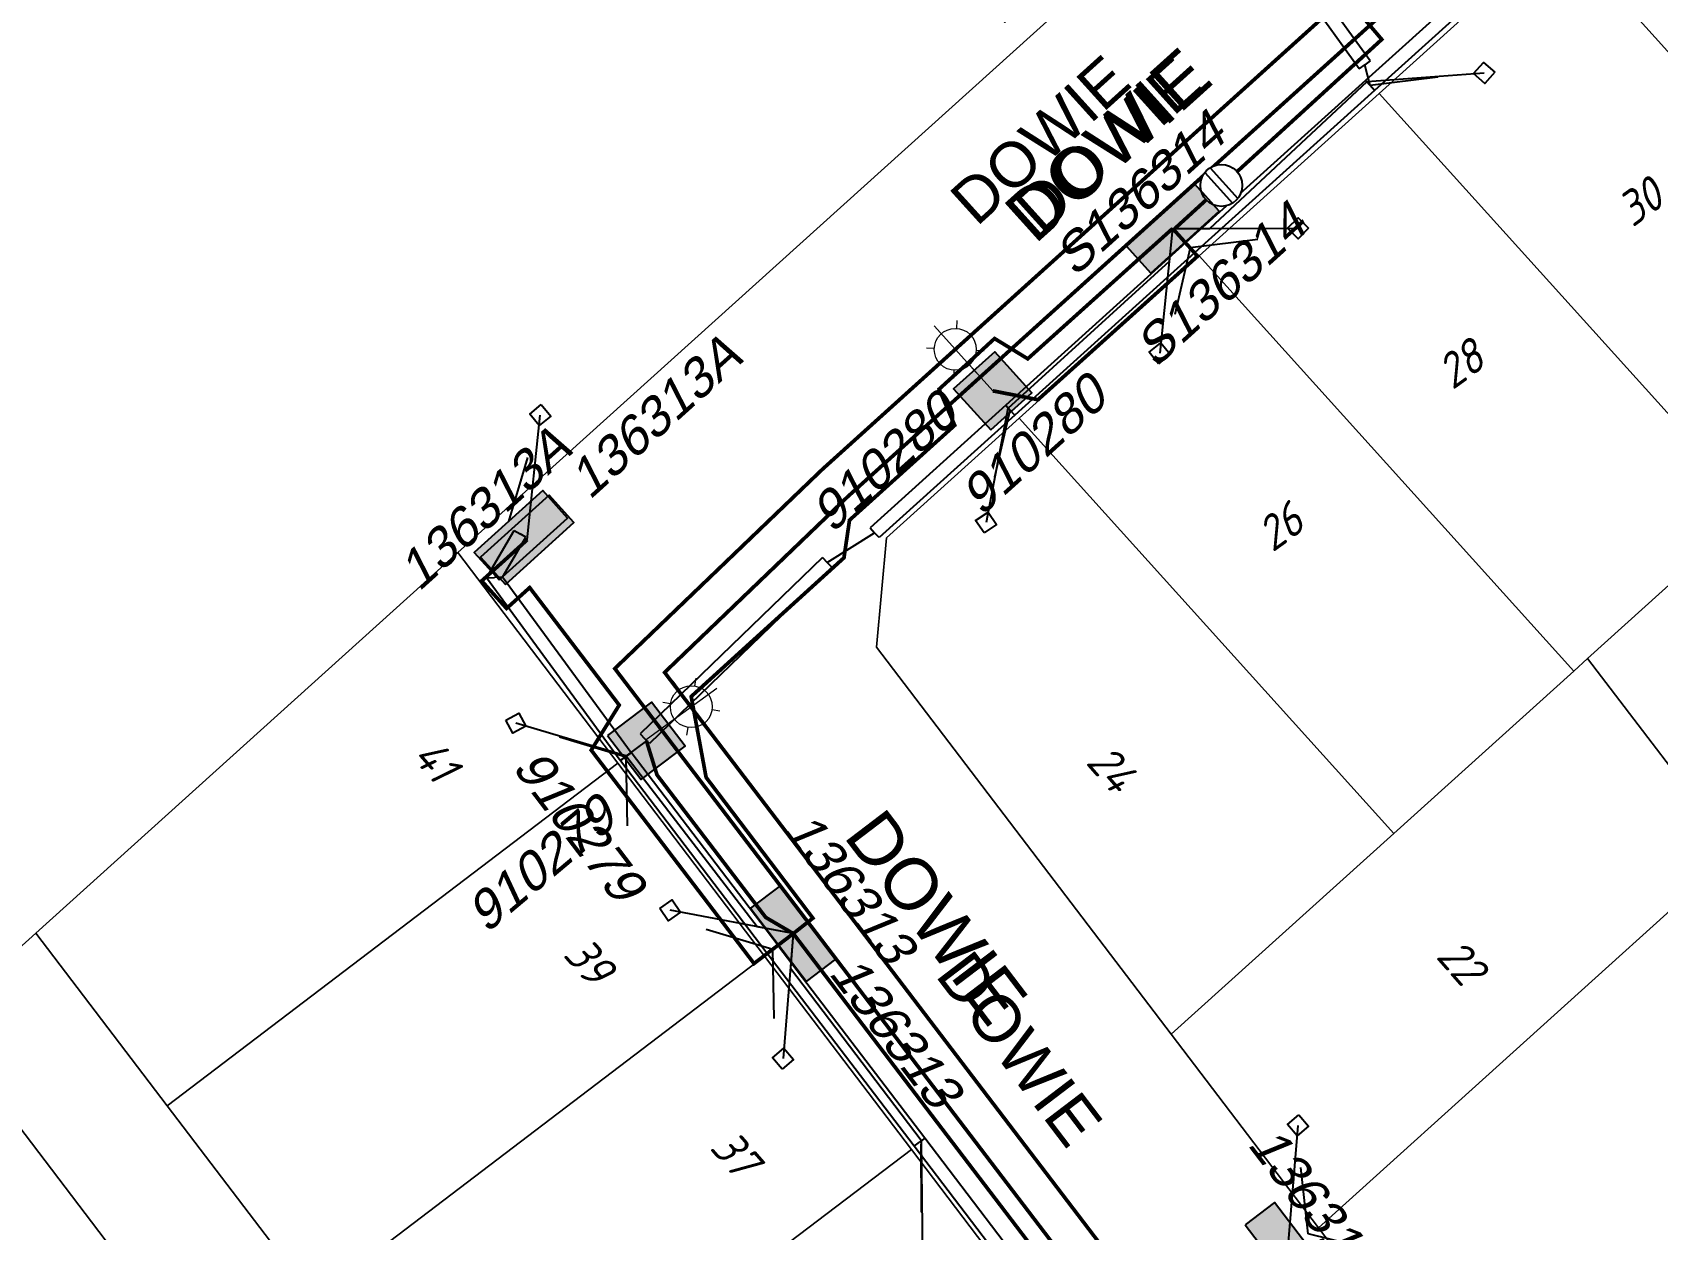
# Model space of a CAD drawing. Header units: metres. Extents: x 296308 to 298462, y 6229542 to 6231092.
# Drawn here: x 297348.8 to 297436, y 6230232.6 to 6230296.9 of the extents above; entities that cross this region are included whole.
import ezdxf
from ezdxf.enums import TextEntityAlignment as Align

# ---------------------------------------------------------------- set-up
doc = ezdxf.new("R2010")
doc.units = ezdxf.units.M
doc.linetypes.add('Cable Exist UG', pattern=[8.2, 4, -1.2, 1.8, -1.2])
doc.linetypes.add('IECLCENT', pattern=[15.5, 9.5, -2, 2, -2])
doc.layers.get('0').update_dxf_attribs({"color": 6})
doc.layers.add('Cadastre Land Parcels_SP_EXT', color=9, linetype='Continuous', lineweight=5)
doc.layers.add('Cadastre Roads_SP_EXT', color=94, linetype='Continuous', lineweight=15)
for name, color, linetype in [('Duct_SP_EXT', 7, 'Continuous'), ('Equip_LV_EXT', 7, 'Continuous'), ('Equip_SP_SL_EXT', 7, 'Continuous'), ('Mains_HV_EXT', 7, 'Continuous'), ('Mains_LV_EXT', 7, 'Continuous'), ('Mains_LV_SL_EXT', 7, 'Continuous'), ('Notes_HV_MISC', 7, 'Continuous'), ('Notes_LV_MISC', 7, 'Continuous'), ('Notes_SP_MISC', 7, 'Continuous'), ('Services_SP_EXT', 7, 'Continuous'), ('SupportsUG_SP_LV_EXT', 7, 'Continuous'), ('SupportsUG_SP_LV_SL_EXT', 7, 'Continuous')]:
    doc.layers.add(name, color=color, linetype=linetype)
doc.styles.add('COLUMN_LABEL', font='arial.ttf')
doc.styles.add('iecARIAL', font='arial.ttf', dxfattribs={"height": 2})
doc.styles.add('ieISOCP', font='isocp.shx')
doc.styles.add('POLE_LABEL', font='arial.ttf')
doc.styles.get("Standard").update_dxf_attribs({"font": 'arial.ttf'})

# ---------------------------------------------------------------- blocks, each defined once
blk = doc.blocks.new('COLUMN_EXT')
blk.add_hatch(color=256).paths.add_polyline_path([(-1.485, 1.485), (-1.485, -1.485), (1.485, -1.485), (1.485, 1.485)])
blk.add_lwpolyline([(-1.485, -1.485), (1.485, -1.485), (1.485, 1.485), (-1.485, 1.485)], close=True)
at = {"style": 'COLUMN_LABEL', "oblique": 15, "flags": 8}
blk.add_attdef('ASSET_NUM', text='', height=2, dxfattribs=at).set_placement((2, 2), align=Align.BOTTOM_LEFT)
at = {"flags": 9}
for tag, style, p in [('STRUCTURE_PLANT_NUMBER', 'POLE_LABEL', (1.813, 0.031)), ('STREET_CODE', 'COLUMN_LABEL', (1.813, -0.2))]:
    blk.add_attdef(tag, text='', height=0.2, dxfattribs=dict(at, style=style)).set_placement(p, align=Align.MIDDLE_LEFT)
for tag, p in [('OWNED_BY', (1.813, -0.6)), ('STATE', (1.813, -0.8)), ('COLUMN_TYPE', (1.813, -0.4)), ('STREETNAME', (1.813, -1.6)), ('SUBURB', (1.813, -1.8)), ('USAGE', (1.813, -1)), ('LEGEND', (1.813, -1.2)), ('LOCATION', (1.813, -1.4)), ('NOTES', (1.813, -2))]:
    blk.add_attdef(tag, text='', height=0.2, dxfattribs=at).set_placement(p, align=Align.MIDDLE_LEFT)
at = {"flags": 1}
blk.add_attdef('Z', (1.813, -2.351), '', height=0.2, dxfattribs=at)
blk = doc.blocks.new('PILLAR_EXT')
blk.add_hatch(color=256).paths.add_polyline_path([(-2.475, 0.99), (-2.475, -0.99), (2.475, -0.99), (2.475, 0.99)])
blk.add_lwpolyline([(-2.475, -0.99), (2.475, -0.99), (2.475, 0.99), (-2.475, 0.99)], close=True)
at = {"style": 'iecARIAL', "oblique": 15, "flags": 8}
blk.add_attdef('ASSET_NUM', text='', height=2, dxfattribs=at).set_placement((1.5, 3.5), align=Align.BOTTOM_LEFT)
for tag, p, flags in [('OWNED_BY', (0, -0.2), 9), ('STATE', (0, -0.4), 9), ('SUPPORT_TYPE', (0, -0.6), 9), ('USAGE', (0, -0.8), 9), ('LEGEND', (0, -1), 9), ('STREETNAME', (0, -1.8), 9), ('LOCATION', (0, -1.2), 9), ('NOTES', (0, -1.4), 9), ('PARENT', (0, -1.6), 9), ('SUBURB', (0, -2), 1)]:
    blk.add_attdef(tag, p, '', height=0.2, dxfattribs=dict(flags=flags))
blk = doc.blocks.new('*U169')
at = {"lineweight": 15}
for p, q in [((0, 1.75), (0, 6.25)), ((-1.46, 5.46), (-1.06, 5.06)), ((1.46, 5.46), (1.06, 5.06)), ((-2.25, 4), (2.25, 4)), ((-1.46, 2.54), (-1.06, 2.94)), ((0, 0), (0, 2.5)), ((1.46, 2.54), (1.06, 2.94))]:
    blk.add_line(p, q, dxfattribs=at)
blk.add_circle((0, 4), 1.5, dxfattribs=at)
at = {"style": 'iecARIAL', "oblique": 15, "flags": 9}
blk.add_attdef('ASSET_NUM', text='', height=2, dxfattribs=at).set_placement((1.5, 1.5), align=Align.BOTTOM_RIGHT)
for tag, p, height, flags in [('CONSTRUCTED_VOLTAGE', (0.98, -0.65), 0.2, 9), ('CONTROL_TYPE', (0.98, -0.85), 0.2, 9), ('LANTERN_PURPOSE', (0.98, -1.05), 0.2, 9), ('LANTERN_TYPE', (0.98, -1.25), 0.2, 9), ('LNUMBER', (2.18, -3.25), 2.5, 8), ('OPERATING_VOLTAGE', (0.98, -1.65), 0.2, 9), ('ORIENTATION', (0.98, -1.85), 0.2, 9), ('OWNED_BY', (0.98, -2.05), 0.2, 9), ('STATE', (0.98, -2.25), 0.2, 9), ('NO_PHASES', (0.98, -1.45), 0.2, 9), ('USAGE', (0.98, -2.45), 0.2, 9), ('CEXIST', (0.98, -2.65), 0.2, 9), ('CNEW', (0.98, -2.85), 0.2, 9), ('CNUMBER', (0.98, -3.05), 0.2, 9), ('CREMOVE', (0.98, -3.25), 0.2, 9), ('CREPLACE', (0.98, -3.45), 0.2, 9), ('LKINGHEIGHT', (0.98, -3.65), 0.2, 9), ('LBRACKET', (0.98, -3.85), 0.2, 9), ('LBRACKETVOCAB', (0.98, -4.05), 0.2, 9), ('LCATEGORY', (0.98, -4.25), 0.2, 9), ('LCHARGE1', (0.98, -4.45), 0.2, 9), ('LCHARGE1PERCENT', (0.98, -4.65), 0.2, 9), ('LCHARGE2', (0.98, -4.85), 0.2, 9), ('LCHARGE2PERCENT', (0.98, -5.05), 0.2, 9), ('LCHARGE3', (0.98, -5.25), 0.2, 9), ('LCHARGE3PERCENT', (0.98, -5.45), 0.2, 9), ('LEXIST', (0.98, -5.65), 0.2, 9), ('LLAMP', (0.98, -5.85), 0.2, 9), ('LLAMPVOCAB', (0.98, -6.05), 0.2, 9), ('LMAST', (0.98, -6.25), 0.2, 9), ('LMASTVOCAB', (0.98, -6.45), 0.2, 9), ('LNEW', (0.98, -6.65), 0.2, 9), ('LANTNUMBER', (0.98, -6.85), 0.2, 9), ('LOUTREACH', (0.98, -7.25), 0.2, 9), ('LOUTREACHVOCAB', (0.98, -7.45), 0.2, 9), ('LRATECODE', (0.98, -7.65), 0.2, 9), ('LREMOVE', (0.98, -7.85), 0.2, 9), ('LREPLACE', (0.98, -8.05), 0.2, 9), ('LTYPE', (0.98, -8.25), 0.2, 9), ('STREETNAME', (0.98, -9.25), 0.2, 9), ('SUBURB', (0.98, -9.45), 0.2, 1), ('LTYPEVOCAB', (0.98, -8.45), 0.2, 9), ('LEGEND', (0.98, -8.65), 0.2, 9), ('LOCATION', (0.98, -8.85), 0.2, 9), ('NOTES', (0.98, -9.05), 0.2, 9)]:
    blk.add_attdef(tag, p, '', height=height, dxfattribs=dict(flags=flags))
blk = doc.blocks.new('CCP_EXT')
at = {"flags": 9}
for tag, p in [('STATE', (0, -1.8)), ('USAGE', (0, -1.2)), ('LEGEND', (0, -1.4)), ('LIFE_SUPPORT', (0, -1.6)), ('NOTES', (0, -2))]:
    blk.add_attdef(tag, text='', height=0.2, dxfattribs=at).set_placement(p, align=Align.MIDDLE_LEFT)
blk.add_wipeout([(0, 0.566), (0.566, 0), (0, -0.566), (-0.566, 0)])
blk.add_lwpolyline([(-0.566, 0), (0, 0.566), (0.566, 0), (0, -0.566), (-0.566, 0)])
at = {"flags": 1}
blk.add_attdef('Z', (0, 0), '', height=0.2, dxfattribs=at)
at = {"flags": 9}
for tag, p in [('CCP_TYPE', (0, 0)), ('OPERATING_VOLTAGE', (0, -0.6)), ('ORIENTATION', (0, -0.8)), ('CONSTRUCTED_VOLTAGE', (0, -0.2)), ('NO_PHASES', (0, -0.4)), ('OWNED_BY', (0, -1))]:
    blk.add_attdef(tag, text='', height=0.2, dxfattribs=at).set_placement(p, align=Align.MIDDLE_LEFT)
blk = doc.blocks.new('LV_UG_LINKS_CLOSED_EXT')
blk.add_wipeout([(-1.06, 1.06), (-1.18, 0.92), (-1.29, 0.76), (-1.37, 0.59), (-1.43, 0.42), (-1.48, 0.23), (-1.49, 0.05), (-1.49, -0.14), (-1.46, -0.33), (-1.41, -0.51), (-1.33, -0.68), (-1.24, -0.84), (-1.12, -0.99), (-0.99, -1.12), (-0.84, -1.24), (-0.68, -1.33), (-0.51, -1.41), (-0.33, -1.46), (-0.14, -1.49), (0.05, -1.49), (0.23, -1.48), (0.42, -1.43), (0.59, -1.37), (0.76, -1.29), (0.92, -1.18), (1.06, -1.06), (1.18, -0.92), (1.29, -0.76), (1.37, -0.59), (1.43, -0.42), (1.48, -0.23), (1.49, -0.05), (1.49, 0.14), (1.46, 0.33), (1.41, 0.51), (1.33, 0.68), (1.24, 0.84), (1.12, 0.99), (0.99, 1.12), (0.84, 1.24), (0.68, 1.33), (0.51, 1.41), (0.33, 1.46), (0.14, 1.49), (-0.05, 1.49), (-0.23, 1.48), (-0.42, 1.43), (-0.59, 1.37), (-0.76, 1.29), (-0.92, 1.18)])
for p, q in [((-0.25, -1.48), (-0.25, 1.48)), ((0.25, -1.48), (0.25, 1.48))]:
    blk.add_line(p, q)
blk.add_circle((0, 0), 1.5)
at = {"flags": 9}
for tag, p in [('ACTUAL_STATUS', (0, 0)), ('CONSTRUCTED_VOLTAGE', (0, -0.2)), ('OPERATING_VOLTAGE', (0, -0.6)), ('ORIENTATION', (0, -0.8)), ('STATE', (0, -1)), ('SWITCH_TYPE', (0, -1.2)), ('NO_PHASES', (0, -0.4)), ('USAGE', (0, -1.4)), ('NOTES', (0, -1.6))]:
    blk.add_attdef(tag, text='', height=0.2, dxfattribs=at).set_placement(p, align=Align.MIDDLE_LEFT)
at = {"flags": 1}
blk.add_attdef('Z', (0, 0), '', height=0.2, dxfattribs=at)

msp = doc.modelspace()

# ---------------------------------------------------------------- linework, layer by layer
at = {"layer": 'Cadastre Land Parcels_SP_EXT', "linetype": 'Continuous'}
for points in [[(297348.961, 6230248.534), (297371.607, 6230268.956), (297419.744, 6230312.366), (297381.967, 6230356.503), (297312.171, 6230293.556), (297311.484, 6230286.224), (297343.742, 6230243.826), (297348.961, 6230248.534)], [(297452.503, 6230281.575), (297461.933, 6230290.082), (297441.824, 6230312.352), (297430.68, 6230302.299), (297450.787, 6230280.027), (297452.503, 6230281.575)], [(297442.842, 6230272.859), (297450.787, 6230280.027), (297430.68, 6230302.299), (297421.024, 6230293.587), (297441.127, 6230271.312), (297442.842, 6230272.859)], [(297432.209, 6230263.266), (297441.127, 6230271.312), (297421.024, 6230293.587), (297411.366, 6230284.875), (297431.467, 6230262.598), (297432.209, 6230263.266)], [(297417.232, 6230147.092), (297343.742, 6230243.826), (297311.484, 6230286.224), (297309.992, 6230273.713), (297410.438, 6230141.919), (297417.232, 6230147.092)], [(297431.467, 6230262.598), (297411.366, 6230284.875), (297401.709, 6230276.162), (297421.807, 6230253.884), (297431.467, 6230262.598)], [(297421.807, 6230253.884), (297401.709, 6230276.162), (297394.6, 6230269.748), (297394.052, 6230263.886), (297409.866, 6230243.111), (297421.807, 6230253.884)], [(297462.948, 6230250.591), (297442.842, 6230272.859), (297441.127, 6230271.312), (297432.209, 6230263.266), (297440.12, 6230252.894), (297450.464, 6230239.328), (297462.948, 6230250.591)], [(297380.186, 6230257.659), (297371.607, 6230268.956), (297348.961, 6230248.534), (297356.011, 6230239.27), (297380.186, 6230257.659)], [(297440.12, 6230252.894), (297432.209, 6230263.266), (297431.467, 6230262.598), (297421.807, 6230253.884), (297409.866, 6230243.111), (297417.769, 6230232.729), (297440.12, 6230252.894)], [(297388.057, 6230247.296), (297380.186, 6230257.659), (297356.011, 6230239.27), (297363.885, 6230228.922), (297388.057, 6230247.296)], [(297450.464, 6230239.328), (297440.12, 6230252.894), (297417.769, 6230232.729), (297425.681, 6230222.336), (297431.073, 6230221.834), (297450.464, 6230239.328)], [(297395.929, 6230236.931), (297388.057, 6230247.296), (297363.885, 6230228.922), (297371.758, 6230218.576), (297395.929, 6230236.931)], [(297403.8, 6230226.568), (297395.929, 6230236.931), (297371.758, 6230218.576), (297379.632, 6230208.227), (297403.8, 6230226.568)]]:
    msp.add_lwpolyline(points, close=True, dxfattribs=at)
msp.add_lwpolyline([(297363.885, 6230228.922), (297356.011, 6230239.27), (297348.961, 6230248.534), (297343.742, 6230243.826), (297417.232, 6230147.092)], dxfattribs=at)
at = {"layer": 'Duct_SP_EXT'}
for p, q in [((297420.54, 6230295.331), (297413.955, 6230304.452)), ((297419.957, 6230294.91), (297413.372, 6230304.03)), ((297419.957, 6230294.91), (297420.249, 6230295.121)), ((297420.54, 6230295.331), (297420.249, 6230295.121)), ((297420.294, 6230294.276), (297420.535, 6230294.009)), ((297420.294, 6230294.276), (297420.535, 6230294.009)), ((297420.776, 6230293.742), (297420.535, 6230294.009)), ((297420.776, 6230293.742), (297420.535, 6230294.009)), ((297410.643, 6230285.567), (297410.885, 6230285.3)), ((297410.643, 6230285.567), (297410.885, 6230285.3)), ((297411.126, 6230285.032), (297410.885, 6230285.3)), ((297411.126, 6230285.033), (297410.885, 6230285.3)), ((297400.993, 6230276.856), (297401.234, 6230276.589)), ((297400.993, 6230276.856), (297401.234, 6230276.589)), ((297401.475, 6230276.322), (297401.234, 6230276.589)), ((297401.475, 6230276.322), (297401.234, 6230276.589)), ((297373.142, 6230267.593), (297374.626, 6230270.14)), ((297374.001, 6230267.638), (297375.248, 6230269.777)), ((297374.626, 6230270.14), (297374.937, 6230269.959)), ((297375.248, 6230269.777), (297374.937, 6230269.959)), ((297393.714, 6230270.287), (297393.955, 6230270.02)), ((297394.197, 6230269.753), (297393.955, 6230270.02)), ((297391.171, 6230268.681), (297381.38, 6230259.227)), ((297391.171, 6230268.681), (297391.421, 6230268.422)), ((297391.671, 6230268.163), (297381.88, 6230258.709)), ((297391.671, 6230268.163), (297391.421, 6230268.422)), ((297373.142, 6230267.593), (297373.572, 6230267.615)), ((297374.001, 6230267.638), (297373.572, 6230267.615)), ((297381.38, 6230259.227), (297381.63, 6230258.968)), ((297380.889, 6230258.224), (297380.603, 6230258.005)), ((297380.893, 6230258.218), (297380.603, 6230258.005)), ((297381.88, 6230258.709), (297381.63, 6230258.968)), ((297380.312, 6230257.793), (297380.603, 6230258.005)), ((297380.317, 6230257.787), (297380.603, 6230258.005)), ((297388.757, 6230247.899), (297388.47, 6230247.681)), ((297388.757, 6230247.899), (297388.47, 6230247.681)), ((297388.768, 6230247.883), (297388.482, 6230247.665)), ((297388.768, 6230247.883), (297388.757, 6230247.899)), ((297388.184, 6230247.463), (297388.47, 6230247.681)), ((297388.184, 6230247.463), (297388.47, 6230247.681)), ((297388.195, 6230247.447), (297388.184, 6230247.463)), ((297388.195, 6230247.447), (297388.482, 6230247.665)), ((297396.075, 6230237.107), (297396.361, 6230237.325)), ((297396.647, 6230237.543), (297396.361, 6230237.325)), ((297404.231, 6230227.591), (297396.647, 6230237.543)), ((297403.658, 6230227.155), (297396.075, 6230237.107))]:
    msp.add_line(p, q, dxfattribs=at)
at = {"layer": 'Notes_SP_MISC', "linetype": 'Cable Exist UG'}
for points in [[(297420.535, 6230294.009), (297420.249, 6230295.121)], [(297424.169, 6230294.46), (297420.535, 6230294.009)], [(297414.519, 6230285.751), (297410.885, 6230285.3), (297410.065, 6230281.731)], [(297400.414, 6230273.02), (297401.234, 6230276.589)], [(297375.331, 6230274.047), (297374.319, 6230270.618)], [(297391.421, 6230268.421), (297393.955, 6230270.017)], [(297377.053, 6230259.072), (297380.61, 6230257.996), (297380.689, 6230254.3)], [(297381.716, 6230258.854), (297380.616, 6230258.032)], [(297388.566, 6230243.958), (297388.492, 6230247.652), (297384.93, 6230248.73)], [(297396.479, 6230233.565), (297396.453, 6230237.226)], [(297420.839, 6230231.51), (297417.21, 6230232.405), (297416.819, 6230235.964)]]:
    msp.add_lwpolyline(points, dxfattribs=at)

# ---------------------------------------------------------------- block references
at = {"layer": 'Equip_SP_SL_EXT', "xscale": 0.75, "yscale": 0.75, "zscale": 0.75}
for p, rotation in [((297400.296, 6230277.628), 42.06847893005211), ((297381.696, 6230258.925), 305.9512111325341)]:
    msp.add_blockref('*U169', p, dxfattribs=dict(at, rotation=rotation))
at = {"layer": 'Notes_LV_MISC'}
ref = msp.add_blockref('PILLAR_EXT', (297389.596, 6230248.514), dxfattribs=dict(at, rotation=127.3068382613005))
ref.add_attrib('ASSET_NUM', '136313', dxfattribs={"layer": '0', "height": 2, "rotation": 307.30684, "style": 'iecARIAL', "oblique": 15}).set_placement((297388.503, 6230253.75), align=Align.BOTTOM_LEFT)
at = {"layer": 'SupportsUG_SP_LV_EXT'}
ref = msp.add_blockref('PILLAR_EXT', (297409.947, 6230286.339), dxfattribs=dict(at, rotation=222.0700276307555))
ref.add_attrib('ASSET_NUM', 'S136314', dxfattribs={"layer": '0', "height": 2, "rotation": 42.06496, "style": 'iecARIAL', "oblique": 15}).set_placement((297405.057, 6230283.235), align=Align.BOTTOM_LEFT)
ref = msp.add_blockref('PILLAR_EXT', (297374.982, 6230269.883), dxfattribs=dict(at, rotation=42.06697053486349))
ref.add_attrib('ASSET_NUM', '136313A', dxfattribs={"layer": '0', "height": 2, "rotation": 42.06697, "style": 'iecARIAL', "oblique": 15}).set_placement((297379.058, 6230271.288), align=Align.BOTTOM_LEFT)
ref = msp.add_blockref('PILLAR_EXT', (297389.596, 6230248.514), dxfattribs=dict(at, rotation=127.3068382613005))
ref.add_attrib('ASSET_NUM', '136313', dxfattribs={"layer": '0', "height": 2, "rotation": 307.30684, "style": 'iecARIAL', "oblique": 15}).set_placement((297390.975, 6230246.025), align=Align.BOTTOM_LEFT)
ref = msp.add_blockref('PILLAR_EXT', (297416.125, 6230231.52), dxfattribs=dict(at, rotation=307.3047448793463))
ref.add_attrib('ASSET_NUM', '136312A', dxfattribs={"layer": '0', "height": 2, "rotation": 307.30474, "style": 'iecARIAL', "oblique": 15}).set_placement((297416.479, 6230228.621), align=Align.BOTTOM_LEFT)
at = {"layer": 'SupportsUG_SP_LV_SL_EXT'}
ref = msp.add_blockref('COLUMN_EXT', (297400.296, 6230277.628), dxfattribs=dict(at, rotation=42.0700276307554))
ref.add_attrib('ASSET_NUM', '910280', dxfattribs={"layer": '0', "height": 2, "rotation": 42.07003, "style": 'COLUMN_LABEL', "oblique": 15}).set_placement((297392.043, 6230269.481), align=Align.BOTTOM_LEFT)
ref = msp.add_blockref('COLUMN_EXT', (297381.716, 6230258.854), dxfattribs=dict(at, rotation=307.3068382613002))
ref.add_attrib('ASSET_NUM', '910279', dxfattribs={"layer": '0', "height": 2, "rotation": 40.10176, "style": 'COLUMN_LABEL', "oblique": 15}).set_placement((297373.493, 6230248.012), align=Align.BOTTOM_LEFT)

# ---------------------------------------------------------------- texts
at = {"layer": 'Cadastre Land Parcels_SP_EXT', "style": 'ieISOCP', "oblique": 15}
for s, rotation, p in [('30', 35.72506, (297434.611, 6230286.359)), ('28', 35.72277, (297424.953, 6230277.646)), ('26', 35.72277, (297415.296, 6230268.933)), ('41', 311.09831, (297369.07, 6230257.991)), ('24', 311.16681, (297405.238, 6230257.665)), ('39', 311.105, (297377.191, 6230247.35)), ('22', 311.16757, (297424.019, 6230247.257)), ('37', 311.10232, (297385.061, 6230236.988))]:
    msp.add_text(s, height=1.8, rotation=rotation, dxfattribs=at).set_placement(p)
at = {"layer": 'Cadastre Roads_SP_EXT'}
for rotation, p in [(42.04402, (297406.465, 6230290.828)), (307.27909, (297397.276, 6230249.393))]:
    msp.add_text('DOWIE', height=2.75, rotation=rotation, dxfattribs=at).set_placement(p, align=Align.MIDDLE_CENTER)
at = {"layer": 'Notes_LV_MISC'}
msp.add_text('DOWIE', height=2.5, rotation=307.27909, dxfattribs=at).set_placement((297401.738, 6230242.331), align=Align.MIDDLE_CENTER)

# ---------------------------------------------------------------- next in the draw order: block references
at = {"layer": 'Services_SP_EXT'}
for p, rotation in [((297426.659, 6230294.687), 184.1833375063298), ((297416.673, 6230286.349), 180.0700275991264), ((297409.25, 6230279.648), 84.0700276139122), ((297376.02, 6230276.328), 264.0669705804977), ((297399.934, 6230270.567), 79.09614381445004), ((297374.709, 6230259.801), 343.7310195017558), ((297382.986, 6230249.763), 349.3068380342351), ((297389.047, 6230241.809), 85.30683818065448), ((297416.674, 6230238.224), 265.3047449514048)]:
    msp.add_blockref('CCP_EXT', p, dxfattribs=dict(at, rotation=rotation))

# ---------------------------------------------------------------- next in the draw order: linework, layer by layer
at = {"layer": 'Cadastre Roads_SP_EXT', "linetype": 'Continuous'}
for points in [[(297462.703, 6230351.107), (297419.744, 6230312.366), (297371.607, 6230268.956), (297380.186, 6230257.659), (297388.057, 6230247.296), (297395.929, 6230236.931), (297403.8, 6230226.568), (297411.671, 6230216.205), (297419.543, 6230205.839)], [(297425.681, 6230222.336), (297417.769, 6230232.729), (297409.866, 6230243.111), (297394.052, 6230263.886), (297394.6, 6230269.748), (297401.709, 6230276.162), (297411.366, 6230284.875), (297421.024, 6230293.587), (297430.68, 6230302.299), (297441.824, 6230312.352), (297452.967, 6230322.404), (297472.288, 6230339.835), (297477.857, 6230339.471)]]:
    msp.add_lwpolyline(points, dxfattribs=at)
at = {"layer": 'Duct_SP_EXT'}
for p, q in [((297429.944, 6230302.987), (297420.294, 6230294.276)), ((297430.427, 6230302.452), (297420.776, 6230293.742)), ((297420.294, 6230294.276), (297410.643, 6230285.567)), ((297420.776, 6230293.742), (297411.126, 6230285.032)), ((297410.643, 6230285.567), (297400.993, 6230276.856)), ((297411.126, 6230285.033), (297401.475, 6230276.322)), ((297400.993, 6230276.856), (297393.714, 6230270.287)), ((297401.475, 6230276.322), (297394.197, 6230269.753)), ((297380.312, 6230257.793), (297373.142, 6230267.593)), ((297380.893, 6230258.218), (297374.001, 6230267.638)), ((297388.757, 6230247.899), (297380.889, 6230258.224)), ((297388.184, 6230247.463), (297380.317, 6230257.787)), ((297396.647, 6230237.543), (297388.768, 6230247.883)), ((297396.075, 6230237.107), (297388.195, 6230247.447))]:
    msp.add_line(p, q, dxfattribs=at)
at = {"layer": 'Mains_HV_EXT', "linetype": 'IECLCENT', "lineweight": 30, "ltscale": 0.5, "const_width": 0.2, "flags": 128}
for points in [[(297418.479, 6230331.051), (297427.301, 6230321.276), (297415.117, 6230310.281), (297416.14, 6230309.17), (297423.006, 6230299.472), (297423.006, 6230299.472), (297418.927, 6230295.791), (297409.277, 6230287.081), (297399.626, 6230278.371), (297392.521, 6230271.958), (297382.692, 6230262.523), (297382.692, 6230262.523), (297384.103, 6230260.672), (297391.982, 6230250.332), (297399.861, 6230239.992), (297407.74, 6230229.652), (297415.619, 6230219.312), (297423.498, 6230208.972), (297431.378, 6230198.632), (297439.257, 6230188.291), (297447.136, 6230177.951), (297455.015, 6230167.611), (297462.894, 6230157.271), (297470.773, 6230146.933), (297478.652, 6230136.593), (297486.533, 6230126.252), (297494.412, 6230115.912), (297502.291, 6230105.572), (297510.17, 6230095.232), (297515.528, 6230088.199), (297527.044, 6230095.867), (297527.044, 6230095.867), (297546.015, 6230110.294), (297550.349, 6230104.609), (297548.671, 6230103.615)], [(297392.029, 6230307.372), (297400.946, 6230297.491), (297412.238, 6230307.683), (297413.323, 6230306.416), (297418.669, 6230298.252), (297418.669, 6230298.252), (297417.587, 6230297.275), (297407.937, 6230288.566), (297398.286, 6230279.855), (297391.158, 6230273.422), (297380.02, 6230262.73), (297382.512, 6230259.46), (297390.391, 6230249.12), (297398.27, 6230238.78), (297406.149, 6230228.44), (297414.028, 6230218.1), (297421.907, 6230207.76), (297429.787, 6230197.419), (297437.667, 6230187.079), (297445.546, 6230176.739), (297453.425, 6230166.399), (297461.304, 6230156.059), (297469.183, 6230145.72), (297477.062, 6230135.38), (297484.942, 6230125.04), (297492.821, 6230114.7), (297500.7, 6230104.36), (297508.579, 6230094.02), (297515.074, 6230085.494), (297540.268, 6230052.432), (297538.99, 6230044.46), (297528.123, 6230036.541)]]:
    msp.add_lwpolyline(points, dxfattribs=at)
at = {"layer": 'Mains_LV_EXT', "linetype": 'IECLCENT', "lineweight": 30, "ltscale": 0.5, "const_width": 0.2, "flags": 128}
for points in [[(297410.068, 6230286.339), (297421.165, 6230296.481), (297407.875, 6230312.042), (297399.236, 6230304.648), (297386.172, 6230320.022), (297394.064, 6230326.776), (297397.267, 6230323.033)], [(297389.595, 6230248.515), (297390.646, 6230249.342), (297384.918, 6230256.894), (297384.118, 6230261.229), (297392.314, 6230268.674), (297392.612, 6230270.693), (297398.255, 6230275.779), (297397.417, 6230277.717), (297397.999, 6230278.249), (297398.956, 6230279.113), (297400.392, 6230280.435), (297402.172, 6230279.348), (297409.947, 6230286.339)], [(297409.947, 6230286.339), (297411.284, 6230284.852), (297402.724, 6230277.154), (297400.296, 6230277.628)], [(297389.596, 6230248.514), (297387.489, 6230246.907), (297380.818, 6230255.655), (297378.755, 6230258.353), (297380.256, 6230260.771), (297375.453, 6230267.074), (297374.213, 6230265.955), (297372.88, 6230267.433), (297375.323, 6230269.638)], [(297413.233, 6230217.494), (297389.596, 6230248.514)]]:
    msp.add_lwpolyline(points, dxfattribs=at)
at = {"layer": 'Mains_LV_SL_EXT', "linetype": 'IECLCENT', "lineweight": 15, "ltscale": 0.5, "const_width": 0.2, "flags": 128}
msp.add_lwpolyline([(297389.596, 6230248.514), (297388.117, 6230249.381), (297382.285, 6230257.024), (297381.716, 6230258.854)], dxfattribs=at)
at = {"layer": 'Services_SP_EXT'}
for points in [[(297409.947, 6230286.339), (297411.949, 6230286.342), (297420.383, 6230294.218), (297426.659, 6230294.687)], [(297409.947, 6230286.339), (297409.761, 6230284.561), (297401.111, 6230276.675), (297399.934, 6230270.567)], [(297409.947, 6230286.339), (297409.25, 6230279.648)], [(297409.947, 6230286.339), (297416.673, 6230286.349)], [(297375.323, 6230269.638), (297376.02, 6230276.328)], [(297389.596, 6230248.514), (297387.652, 6230248.881), (297380.607, 6230258.044), (297374.709, 6230259.801)], [(297389.596, 6230248.514), (297382.986, 6230249.763)], [(297389.596, 6230248.514), (297389.047, 6230241.809)], [(297389.596, 6230248.514), (297389.444, 6230246.659), (297396.451, 6230237.424), (297396.528, 6230231.166)], [(297416.125, 6230231.52), (297416.674, 6230238.224)]]:
    msp.add_lwpolyline(points, dxfattribs=at)

# ---------------------------------------------------------------- next in the draw order: block references
at = {"layer": 'Notes_LV_MISC'}
ref = msp.add_blockref('COLUMN_EXT', (297400.296, 6230277.628), dxfattribs=dict(at, rotation=42.0700276307554))
ref.add_attrib('ASSET_NUM', '910280', dxfattribs={"layer": '0', "height": 2, "rotation": 42.07003, "style": 'COLUMN_LABEL', "oblique": 15}).set_placement((297400.057, 6230270.399), align=Align.BOTTOM_LEFT)
ref = msp.add_blockref('PILLAR_EXT', (297375.323, 6230269.638), dxfattribs=dict(at, rotation=42.06697053486349))
ref.add_attrib('ASSET_NUM', '136313A', dxfattribs={"layer": '0', "height": 2, "rotation": 42.06697, "style": 'iecARIAL', "oblique": 15}).set_placement((297369.903, 6230266.37), align=Align.BOTTOM_LEFT)
ref = msp.add_blockref('COLUMN_EXT', (297381.716, 6230258.854), dxfattribs=dict(at, rotation=307.3068382613002))
ref.add_attrib('ASSET_NUM', '910279', dxfattribs={"layer": '0', "height": 2, "rotation": 307.30684, "style": 'COLUMN_LABEL', "oblique": 15}).set_placement((297373.992, 6230257.087), align=Align.BOTTOM_LEFT)
ref = msp.add_blockref('PILLAR_EXT', (297416.125, 6230231.52), dxfattribs=dict(at, rotation=307.3047448793463))
ref.add_attrib('ASSET_NUM', '136312A', dxfattribs={"layer": '0', "height": 2, "rotation": 307.30474, "style": 'iecARIAL', "oblique": 15}).set_placement((297413.44, 6230236.845), align=Align.BOTTOM_LEFT)

# ---------------------------------------------------------------- next in the draw order: texts
at = {"layer": 'Notes_HV_MISC', "insert": (297397.814, 6230288.174), "char_height": 2.4, "width": 71.20563, "attachment_point": 1, "rotation": 42.12091}
msp.add_mtext('DOWIE                           DRIVE', dxfattribs=at)

# ---------------------------------------------------------------- next in the draw order: block references
at = {"layer": 'Equip_LV_EXT', "xscale": 0.75, "yscale": 0.75, "zscale": 0.75, "rotation": 222.0700276307555}
msp.add_blockref('LV_UG_LINKS_CLOSED_EXT', (297412.558, 6230288.647), dxfattribs=at)

# ---------------------------------------------------------------- next in the draw order: block references
at = {"layer": 'Notes_LV_MISC'}
ref = msp.add_blockref('PILLAR_EXT', (297409.947, 6230286.339), dxfattribs=dict(at, rotation=222.0700276307555))
ref.add_attrib('ASSET_NUM', 'S136314', dxfattribs={"layer": '0', "height": 2, "rotation": 42.06496, "style": 'iecARIAL', "oblique": 15}).set_placement((297409.394, 6230278.353), align=Align.BOTTOM_LEFT)

# ---------------------------------------------------------------- next in the draw order: texts
msp.add_text('DOWIE', height=2.5, rotation=42.04402, dxfattribs=at).set_placement((297406.465, 6230290.828), align=Align.MIDDLE_CENTER)

doc.saveas('drawing.dxf')
